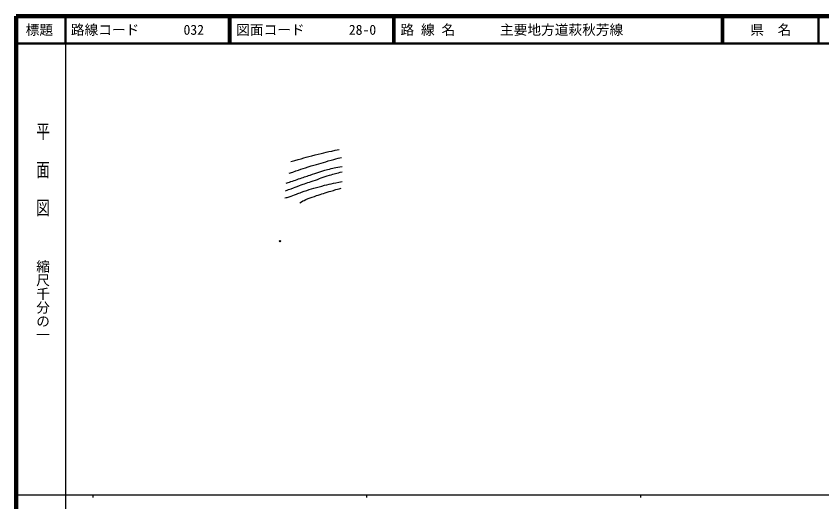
# Model space of a CAD drawing. Units: millimetres on the paper. Extents: x 40 to 680, y 20 to 380.
# Drawn here: x 40 to 334.3, y 202.4 to 380 of the extents above; entities that cross this region are included whole.
import ezdxf
from ezdxf.enums import TextEntityAlignment as Align

# ---------------------------------------------------------------- set-up
doc = ezdxf.new("R2010")
doc.units = ezdxf.units.MM
doc.header["$PDMODE"] = 32
doc.header["$PDSIZE"] = 0.5
for name, color, linetype, lineweight in [('S-BGD', 7, 'Continuous', 25), ('S-TTL', 2, 'Continuous', 140), ('S-TTL-BAND', 7, 'Continuous', 25), ('S-TTL-LINE', 7, 'Continuous', 50)]:
    doc.layers.add(name, color=color, linetype=linetype, lineweight=lineweight)
doc.layers.add('S-OTRS', color=6, linetype='Continuous')
doc.layers.add('S-TTL-TXT', color=7, linetype='Continuous')
doc.styles.add('@ＭＳ ゴシック', font='')
doc.styles.add('ＭＳ ゴシック', font='')
doc.styles.get('@ＭＳ ゴシック').set_extended_font_data('@MS Gothic')
doc.styles.get('ＭＳ ゴシック').set_extended_font_data('MS Gothic')

msp = doc.modelspace()

# ---------------------------------------------------------------- linework, layer by layer
at = {"layer": 'S-BGD'}
for points, knots in [([(140.335, 326.793), (144.559, 328.029), (145.693, 328.362), (149.162, 329.236), (152.6, 330.101), (153.746, 330.345), (158.012, 331.25)], [0, 0, 0, 0, 1, 1, 1, 2, 2, 2, 2]), ([(139.778, 322.551), (143.622, 323.878), (144.64, 324.235), (147.791, 325.208), (150.605, 326.076), (152.19, 326.539), (155.033, 327.308), (156.521, 327.71), (157, 327.84), (158.85, 328.31)], [0, 0, 0, 0, 1, 1, 1, 2, 2, 2, 3, 3, 3, 3]), ([(138.656, 318.955), (139.777, 319.285), (140.08, 319.373), (140.98, 319.68), (141.844, 319.974), (142.311, 320.188), (143.175, 320.486), (144.831, 321.057), (145.772, 321.337), (147.438, 321.88), (149.873, 322.673), (151.191, 323.278), (153.674, 323.907), (155.778, 324.44), (156.543, 324.581), (159.123, 324.998)], [0, 0, 0, 0, 1, 1, 1, 2, 2, 2, 3, 3, 3, 4, 4, 4, 5, 5, 5, 5]), ([(138.401, 316.174), (139.416, 316.515), (139.684, 316.609), (140.5, 316.906), (141.663, 317.33), (142.287, 317.639), (143.451, 318.059), (145.396, 318.762), (146.506, 319.099), (148.464, 319.766), (150.809, 320.565), (152.094, 321.102), (154.467, 321.813), (156.267, 322.353), (156.876, 322.52), (159.107, 323.084)], [0, 0, 0, 0, 1, 1, 1, 2, 2, 2, 3, 3, 3, 4, 4, 4, 5, 5, 5, 5]), ([(138.122, 313.529), (138.891, 313.689), (139.118, 313.751), (139.747, 313.933), (140.822, 314.245), (141.377, 314.562), (142.424, 314.959), (143.117, 315.222), (143.502, 315.38), (144.204, 315.619), (147.093, 316.604), (148.731, 317.105), (151.682, 317.884), (154.529, 318.635), (155.509, 318.838), (159.031, 319.558)], [0, 0, 0, 0, 1, 1, 1, 2, 2, 2, 3, 3, 3, 4, 4, 4, 5, 5, 5, 5]), ([(143.598, 311.788), (144.607, 312.356), (144.913, 312.513), (145.787, 312.915), (146.983, 313.467), (147.699, 313.671), (148.944, 314.105), (151.027, 314.831), (152.205, 315.209), (154.319, 315.839), (156.021, 316.345), (156.581, 316.501), (158.695, 317.065)], [0, 0, 0, 0, 1, 1, 1, 2, 2, 2, 3, 3, 3, 4, 4, 4, 4])]:
    msp.add_open_spline(points, degree=3, knots=knots, dxfattribs=at)
at = {"layer": 'S-OTRS'}
msp.add_point((136.377, 297.729), dxfattribs=at)
at = {"layer": 'S-TTL'}
for p, q in [((40, 380), (40, 20)), ((680, 380), (40, 380)), ((40, 380), (40, 20)), ((680, 380), (40, 380))]:
    msp.add_line(p, q, dxfattribs=at)
at = {"layer": 'S-TTL-BAND'}
for p, q in [((58, 370), (58, 20)), ((58, 370), (58, 20)), ((40, 205), (579, 205)), ((40, 205), (579, 205)), ((68, 205), (68, 204)), ((68, 205), (68, 204)), ((168, 205), (168, 204)), ((168, 205), (168, 204)), ((268, 205), (268, 204)), ((268, 205), (268, 204))]:
    msp.add_line(p, q, dxfattribs=at)
at = {"layer": 'S-TTL-LINE'}
for p, q in [((58, 380), (58, 370)), ((58, 380), (58, 370)), ((117.75, 380), (117.75, 370)), ((117.75, 380), (117.75, 370)), ((118.25, 380), (118.25, 370)), ((118.25, 380), (118.25, 370)), ((177.75, 380), (177.75, 370)), ((177.75, 380), (177.75, 370)), ((178.25, 380), (178.25, 370)), ((178.25, 380), (178.25, 370)), ((297.75, 380), (297.75, 370)), ((297.75, 380), (297.75, 370)), ((298.25, 380), (298.25, 370)), ((298.25, 380), (298.25, 370)), ((333, 380), (333, 370)), ((333, 380), (333, 370)), ((40, 370), (680, 370)), ((40, 370), (680, 370))]:
    msp.add_line(p, q, dxfattribs=at)

# ---------------------------------------------------------------- texts
at = {"layer": 'S-TTL-BAND', "style": '@ＭＳ ゴシック', "width": 1.4}
msp.add_text('平  面  図', height=3.666, rotation=270, dxfattribs=at).set_placement((49.777, 306.475), align=Align.MIDDLE_RIGHT)
msp.add_text('平  面  図', height=3.666, rotation=270, dxfattribs=at).set_placement((49.777, 306.475), align=Align.MIDDLE_RIGHT)
at = {"layer": 'S-TTL-BAND', "style": '@ＭＳ ゴシック'}
msp.add_text('縮尺千分の一', height=3.666, rotation=270, dxfattribs=at).set_placement((49.777, 261.03), align=Align.MIDDLE_RIGHT)
msp.add_text('縮尺千分の一', height=3.666, rotation=270, dxfattribs=at).set_placement((49.777, 261.03), align=Align.MIDDLE_RIGHT)
at = {"layer": 'S-TTL-TXT', "style": 'ＭＳ ゴシック'}
for s, p in [('標題', (48.5, 375)), ('標題', (48.5, 375)), ('県\u3000名', (315.625, 375)), ('県\u3000名', (315.625, 375))]:
    msp.add_text(s, height=3.666, dxfattribs=at).set_placement(p, align=Align.MIDDLE_CENTER)
for s, p in [('路線コード', (60, 375)), ('路線コード', (60, 375)), ('032', (101.142, 375)), ('図面コード', (120.38, 375)), ('図面コード', (120.38, 375)), ('28-0', (161.521, 375)), ('路 線 名', (180.38, 375)), ('路 線 名', (180.38, 375)), ('主要地方道萩秋芳線', (216.734, 375))]:
    msp.add_text(s, height=3.666, dxfattribs=at).set_placement(p, align=Align.MIDDLE_LEFT)

doc.saveas('drawing.dxf')
